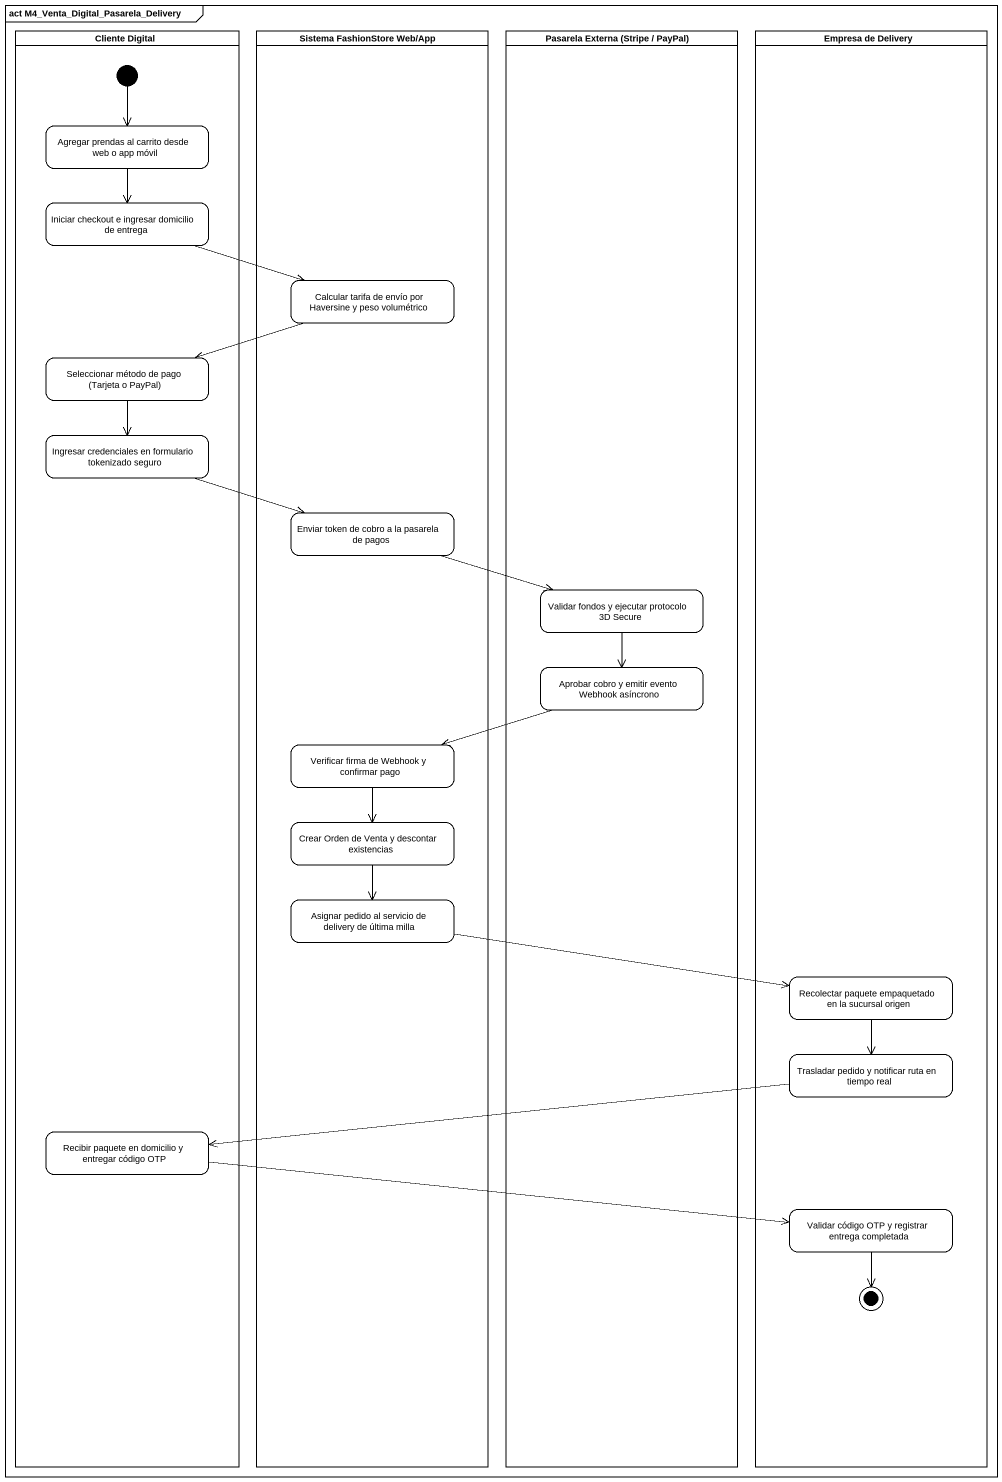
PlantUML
@startuml
mainframe act M4_Venta_Digital_Pasarela_Delivery
hide empty description
state "Cliente Digital" as Cliente_Digital <<partition>> {
  state "Agregar prendas al carrito desde web o app móvil" as Agregar_prendas_al_carrito
  state "Iniciar checkout e ingresar domicilio de entrega" as Iniciar_checkout_e_ingresar
  state "Seleccionar método de pago (Tarjeta o PayPal)" as Seleccionar_método_de_pago
  state "Ingresar credenciales en formulario tokenizado seguro" as Ingresar_credenciales_en
  state "Recibir paquete en domicilio y entregar código OTP" as Recibir_paquete_en
  [*] --> Agregar_prendas_al_carrito
}
state "Sistema FashionStore Web/App" as Sistema_FashionStore_Web_App <<partition>> {
  state "Calcular tarifa de envío por Haversine y peso volumétrico" as Calcular_tarifa_de_envío
  state "Enviar token de cobro a la pasarela de pagos" as Enviar_token_de_cobro_a_la
  state "Verificar firma de Webhook y confirmar pago" as Verificar_firma_de_Webhook
  state "Crear Orden de Venta y descontar existencias" as Crear_Orden_de_Venta_y
  state "Asignar pedido al servicio de delivery de última milla" as Asignar_pedido_al_servicio
}
state "Pasarela Externa (Stripe / PayPal)" as Pasarela_Externa_Stripe <<partition>> {
  state "Validar fondos y ejecutar protocolo 3D Secure" as Validar_fondos_y_ejecutar
  state "Aprobar cobro y emitir evento Webhook asíncrono" as Aprobar_cobro_y_emitir
}
state "Empresa de Delivery" as Empresa_de_Delivery <<partition>> {
  state "Recolectar paquete empaquetado en la sucursal origen" as Recolectar_paquete
  state "Trasladar pedido y notificar ruta en tiempo real" as Trasladar_pedido_y
  state "Validar código OTP y registrar entrega completada" as Validar_código_OTP_y
  Validar_código_OTP_y --> [*]
}
Agregar_prendas_al_carrito --> Iniciar_checkout_e_ingresar
Iniciar_checkout_e_ingresar -right-> Calcular_tarifa_de_envío
Calcular_tarifa_de_envío -left-> Seleccionar_método_de_pago
Seleccionar_método_de_pago --> Ingresar_credenciales_en
Ingresar_credenciales_en -right-> Enviar_token_de_cobro_a_la
Enviar_token_de_cobro_a_la -right-> Validar_fondos_y_ejecutar
Validar_fondos_y_ejecutar --> Aprobar_cobro_y_emitir
Aprobar_cobro_y_emitir -left-> Verificar_firma_de_Webhook
Verificar_firma_de_Webhook --> Crear_Orden_de_Venta_y
Crear_Orden_de_Venta_y --> Asignar_pedido_al_servicio
Asignar_pedido_al_servicio -right-> Recolectar_paquete
Recolectar_paquete --> Trasladar_pedido_y
Trasladar_pedido_y -left-> Recibir_paquete_en
Recibir_paquete_en -right-> Validar_código_OTP_y
@enduml
